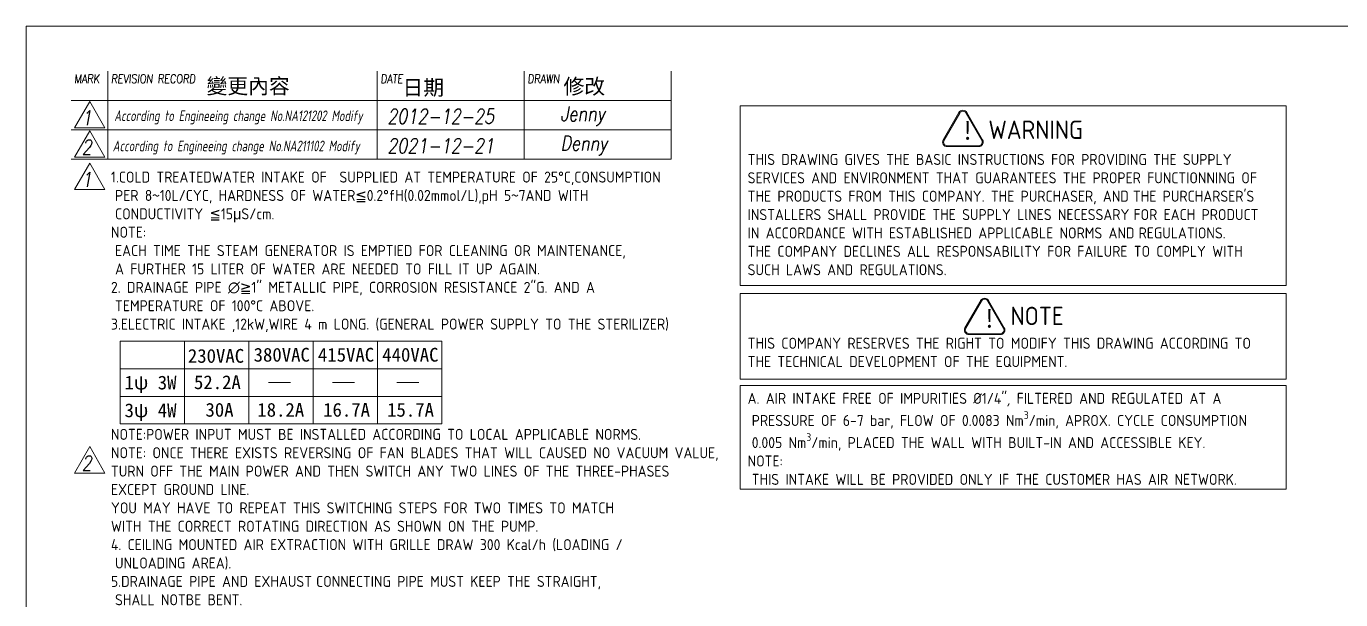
# Model space of a CAD drawing. Header units: millimetres. Extents: x -414479 to -402759, y -47546 to -39306.
# Drawn here: x -414479 to -407325, y -42427 to -39306 of the extents above; entities that cross this region are included whole.
import ezdxf

# ---------------------------------------------------------------- set-up
doc = ezdxf.new("R2010")
doc.units = ezdxf.units.MM
doc.layers.get('0').update_dxf_attribs({"lineweight": 25})
for name, color, linetype, lineweight in [('D', 3, 'Continuous', 13), ('F', 7, 'Continuous', 15), ('T', 4, 'Continuous', 15)]:
    doc.layers.add(name, color=color, linetype=linetype, lineweight=lineweight)
doc.styles.get("Standard").update_dxf_attribs({"font": 'KAIU.TTF'})
doc.styles.add('STU25', font='isocp2.shx')
doc.styles.add('Text', font='romans.shx', dxfattribs={"width": 0.8, "oblique": 10})

# ---------------------------------------------------------------- blocks, each defined once
blk = doc.blocks.new('521245')
at = {"layer": 'D'}
h = blk.add_hatch(color=11, dxfattribs=at)
edge = h.paths.add_edge_path()
edge.add_line((-242346.7, -14322.6), (-242432.1, -14470.5))
edge.add_arc((-242410.4, -14483), 25, 150, 270)
edge.add_line((-242410.4, -14508), (-242239.7, -14508))
edge.add_arc((-242239.7, -14483), 25, 270, 390)
edge.add_line((-242218.1, -14470.5), (-242303.4, -14322.6))
edge.add_arc((-242325.1, -14335.1), 25, 30, 150)
edge = h.paths.add_edge_path(flags=16)
edge.add_arc((-242325.1, -14335.1), 20, 30, 150)
edge.add_line((-242342.4, -14325.1), (-242427.7, -14473))
edge.add_arc((-242410.4, -14483), 20, 150, 270)
edge.add_line((-242410.4, -14503), (-242239.7, -14503))
edge.add_arc((-242239.7, -14483), 20, 270, 390)
edge.add_line((-242222.4, -14473), (-242307.7, -14325.1))
at = {"layer": 'D', "color": 11}
for p, q in [((-242346.7, -14322.6), (-242432.1, -14470.5)), ((-242342.4, -14325.1), (-242427.7, -14473)), ((-242307.7, -14325.1), (-242222.4, -14473)), ((-242303.4, -14322.6), (-242218.1, -14470.5)), ((-242410.4, -14503), (-242239.7, -14503)), ((-242410.4, -14508), (-242239.7, -14508))]:
    blk.add_line(p, q, dxfattribs=at)
for centre, radius, start, end in [((-242325.1, -14335.1), 25, 30, 150), ((-242325.1, -14335.1), 20, 30, 150), ((-242410.4, -14483), 25, 150, 270), ((-242410.4, -14483), 20, 150, 270), ((-242239.7, -14483), 25, 270, 30), ((-242239.7, -14483), 20, 270, 30)]:
    blk.add_arc(centre, radius, start, end, dxfattribs=at)
at = {"layer": 'D', "color": 11, "insert": (-242333.4, -14369.8), "char_height": 100, "attachment_point": 1, "style": 'STU25'}
blk.add_mtext('{\\f標楷體|b0|i0|c136|p65;!}', dxfattribs=at)
blk = doc.blocks.new('541')
at = {"layer": 'D'}
h = blk.add_hatch(color=11, dxfattribs=at)
edge = h.paths.add_edge_path()
edge.add_line((-239711.4, -15363.8), (-239796.8, -15511.7))
edge.add_arc((-239775.1, -15524.2), 25, 150, 270)
edge.add_line((-239775.1, -15549.2), (-239604.4, -15549.2))
edge.add_arc((-239604.4, -15524.2), 25, 270, 390)
edge.add_line((-239582.8, -15511.7), (-239668.1, -15363.8))
edge.add_arc((-239689.8, -15376.3), 25, 30, 150)
edge = h.paths.add_edge_path(flags=16)
edge.add_arc((-239689.8, -15376.3), 20, 30, 150)
edge.add_line((-239707.1, -15366.3), (-239792.5, -15514.2))
edge.add_arc((-239775.1, -15524.2), 20, 150, 270)
edge.add_line((-239775.1, -15544.2), (-239604.4, -15544.2))
edge.add_arc((-239604.4, -15524.2), 20, 270, 390)
edge.add_line((-239587.1, -15514.2), (-239672.5, -15366.3))
at = {"layer": 'D', "color": 11}
for p, q in [((-239711.4, -15363.8), (-239796.8, -15511.7)), ((-239707.1, -15366.3), (-239792.5, -15514.2)), ((-239672.5, -15366.3), (-239587.1, -15514.2)), ((-239668.1, -15363.8), (-239582.8, -15511.7)), ((-239775.1, -15544.2), (-239604.4, -15544.2)), ((-239775.1, -15549.2), (-239604.4, -15549.2))]:
    blk.add_line(p, q, dxfattribs=at)
for centre, radius, start, end in [((-239689.8, -15376.3), 25, 30, 150), ((-239689.8, -15376.3), 20, 30, 150), ((-239775.1, -15524.2), 25, 150, 270), ((-239775.1, -15524.2), 20, 150, 270), ((-239604.4, -15524.2), 25, 270, 30), ((-239604.4, -15524.2), 20, 270, 30)]:
    blk.add_arc(centre, radius, start, end, dxfattribs=at)
at = {"layer": 'D', "color": 11, "insert": (-239698.1, -15411.1), "char_height": 100, "attachment_point": 1, "style": 'STU25'}
blk.add_mtext('{\\f標楷體|b0|i0|c136|p65;!}', dxfattribs=at)

msp = doc.modelspace()

# ---------------------------------------------------------------- linework, layer by layer
at = {"layer": 'D'}
for p, q in [((-413967.851, -41020.642), (-412217.851, -41020.642)), ((-413967.851, -41020.642), (-413967.851, -41470.642)), ((-413617.851, -41020.642), (-413617.851, -41470.642)), ((-413267.851, -41020.642), (-413267.851, -41470.642)), ((-412917.851, -41020.642), (-412917.851, -41470.642)), ((-412567.851, -41020.642), (-412567.851, -41470.642)), ((-412217.851, -41020.642), (-412217.851, -41470.642)), ((-413967.851, -41170.642), (-412217.851, -41170.642)), ((-413967.851, -41320.642), (-412217.851, -41320.642)), ((-413967.851, -41470.642), (-412217.851, -41470.642))]:
    msp.add_line(p, q, dxfattribs=at)
at = {"layer": 'D', "color": 11}
for p, q in [((-413161.576, -41245.642), (-413041.895, -41245.642)), ((-412811.576, -41245.642), (-412691.895, -41245.642)), ((-412461.576, -41245.642), (-412341.895, -41245.642))]:
    msp.add_line(p, q, dxfattribs=at)
for points in [[(-410594.268, -39739.534), (-407621.71, -39739.534), (-407621.71, -40717.012), (-410594.268, -40717.012)], [(-410594.268, -40760.09), (-407621.71, -40760.09), (-407621.71, -41226.174), (-410594.268, -41226.174)], [(-410594.268, -41261.343), (-407621.71, -41261.343), (-407621.71, -41825.726), (-410594.268, -41825.726)]]:
    msp.add_lwpolyline(points, close=True, dxfattribs=at)
at = {"layer": 'F', "color": 7}
for p, q in [((-414035.411, -39549.875), (-414035.411, -40029.875)), ((-412568.611, -40029.875), (-412568.611, -39549.875)), ((-411768.611, -40029.875), (-411768.611, -39549.875)), ((-410968.611, -40029.875), (-410968.611, -39549.875)), ((-410968.611, -39709.875), (-414235.411, -39709.875)), ((-414235.411, -39869.875), (-410968.611, -39869.875)), ((-414235.411, -40029.875), (-410968.611, -40029.875))]:
    msp.add_line(p, q, dxfattribs=at)
at = {"layer": 'F'}
msp.add_line((-410968.611, -39549.875), (-410968.611, -40029.875), dxfattribs=at)
at = {"layer": 'F', "color": 6}
msp.add_lwpolyline([(-414478.985, -39306.301), (-414478.985, -47546.301), (-402758.985, -47546.301), (-402758.985, -39306.301)], close=True, dxfattribs=at)
msp.add_lwpolyline([(-414478.985, -39306.301), (-414478.985, -47546.301), (-402758.985, -47546.301), (-402758.985, -39306.301)], close=True, dxfattribs=at)
at = {"layer": 'F', "color": 7}
for points in [[(-414133.885, -39714.915), (-414216.988, -39858.853), (-414050.783, -39858.853)], [(-414133.885, -39874.915), (-414216.988, -40018.853), (-414050.783, -40018.853)], [(-414133.885, -40050.757), (-414216.988, -40194.696), (-414050.783, -40194.696)], [(-414133.885, -41594.134), (-414216.988, -41738.072), (-414050.783, -41738.072)]]:
    msp.add_lwpolyline(points, close=True, dxfattribs=at)

# ---------------------------------------------------------------- block references
at = {"layer": 'D'}
for name, p in [('521245', (-167056.448, -25453.429)), ('541', (-169573.459, -25435.134))]:
    msp.add_blockref(name, p, dxfattribs=at)

# ---------------------------------------------------------------- texts
at = {"lineweight": -3}
for s, p in [('變更內容', (-413498.225, -39673.24)), ('日期', (-412431.415, -39681.151)), ('修改', (-411555.434, -39674.822))]:
    msp.add_text(s, height=83.0297, dxfattribs=at).set_placement(p)
at = {"layer": 'D', "color": 11, "attachment_point": 1, "style": 'STU25'}
for s, insert, char_height in [('WARNING', (-409242.795, -39819.366), 100), ('\\A1;\\P\\f標楷體|b0|i0|c136|p65; \\P\\Fisocp2.shx|c136;THIS DRAWING GIVES THE BASIC INSTRUCTIONS FOR PROVIDING THE SUPPLY \\PSERVICES AND ENVIRONMENT THAT GUARANTEES THE PROPER FUNCTIONNING OF \\PTHE PRODUCTS FROM THIS COMPANY. THE PURCHASER, AND\\f???|b0|i0|c0|p65; \\Fisocp2.shx|c136;THE PURCHARSER\'S \\PINSTALLERS SHALL PROVIDE THE SUPPLY LlNES NECESSARY\\f???|b0|i0|c0|p65; \\Fisocp2.shx|c136;FOR EACH PRODUCT \\PIN ACCORDANCE WITH ESTABLlSHED APPLlCABLE NORMS AND\\f???|b0|i0|c0|p65; \\Fisocp2.shx|c136;REGULATIONS. \\PTHE COMPANY DECLlNES ALL RESPONSABILlTY FOR FAILURE TO COMPLY WITH \\PSUCH LAWS AND REGULATIONS.\\P\\P\\P\\PTHIS COMPANY RESERVES THE RIGHT TO MODIFY THIS DRAWING ACCORDING TO \\PTHE TECHNICAL DEVELOPMENT OF THE EQUIPMENT.\\P\\PA. AIR INTAKE FREE OF IMPURITIES %%C1/4"\\fISOCP2|b0|i1|c0|p2;, \\Fisocp2.shx|c136;FILTERED AND REGULATED AT A \\P\\f???|b0|i0|c0|p65; \\Fisocp2.shx|c136;PRESSURE OF 6-7 bar, FLOW OF 0.0083 Nm{\\H0.7x;\\S3^ ;}/min, APROX. CYCLE CONSUMPTION \\P\\f???|b0|i0|c0|p65; \\Fisocp2.shx|c136;0.005 Nm{\\H0.7x;\\S3^ ;}/min, PLACED THE WALL WITH BUILT-IN AND ACCESSIBLE KEY.\\PNOTE:\\P\\f???|b0|i0|c0|p65; \\Fisocp2.shx|c136;THIS INTAKE WILL BE PROVIDED ONLY IF THE CUSTOMER HAS AIR NETWORK.', (-410553.065, -39800.979), 59.999996), ('{\\A1;}\\P{\\A1;1.COLD TREATEDWATER INTAKE OF  SUPPLIED AT TEMPERATURE OF 25°C,CONSUMPTION}\\P{\\A1;\\F???; }{\\A1;\\Fisocp2.shx;PER 8}{\\A1;\\f標楷體|b0|i0|c136|p65;~}{\\A1;\\Fisocp2.shx;10L/CYC, HARDNESS OF WATER}{\\A1;\\f新細明體|b0|i0|c136|p16;≦}{\\A1;\\Fisocp2.shx;0.2°fH(0.02mmol/L),pH 5}{\\A1;\\f標楷體|b0|i0|c136|p65;~}{\\A1;\\Fisocp2.shx;7AND WITH }\\P{\\A1;\\F???; }{\\A1;\\Fisocp2.shx;CONDUCTIVITY }{\\A1;\\f新細明體|b0|i0|c136|p16;≦}{\\A1;\\Fisocp2.shx;15}{\\A1;\\f新細明體|b0|i0|c136|p16;μ}{\\A1;\\Fisocp2.shx;S/cm.}\\P{\\A1;\\Fisocp2.shx;NOTE:}\\P{\\A1;\\F????; }{\\A1;\\Fisocp2.shx;EACH TIME THE STEAM GENERATOR IS EMPTIED FOR CLEANING OR MAINTENANCE, }\\P{\\A1;\\F????; }{\\A1;\\Fisocp2.shx;A FURTHER 15 LITER OF WATER ARE NEEDED TO FILL IT UP AGAIN.}\\P{\\A1;\\Fisocp2.shx;2. DRAINAGE PIPE ∅}{\\A1;\\f新細明體|b0|i0|c136|p16;≧}{\\A1;\\Fisocp2.shx;1" METALLIC PIPE, CORROSION RESISTANCE 2"G. AND A }\\P{\\A1;\\F???; }{\\A1;\\Fisocp2.shx;TEMPERATURE OF 100°C ABOVE.}\\P{\\A1;\\Fisocp2.shx;3.ELECTRIC INTAKE ,12kW,WIRE 4 m LONG. (GENERAL POWER SUPPLY TO THE STERILIZER)}\\P{\\A1;\\Fisocp2.shx;}\\P{\\A1;\\Fisocp2.shx;}\\P{\\A1;\\Fisocp2.shx;}\\P{\\A1;\\Fisocp2.shx;}\\P{\\A1;\\Fisocp2.shx;}\\P{\\A1;\\Fisocp2.shx;NOTE:POWER INPUT MUST BE INSTALLED ACCORDING TO LOCAL APPLICABLE NORMS.}\\P{\\A1;NOTE: ONCE THERE EXISTS REVERSING OF FAN BLADES THAT WILL CAUSED NO VACUUM VALUE, }\\P{\\A1;TURN OFF THE MAIN POWER AND THEN SWITCH ANY TWO LINES OF THE THREE-PHASES }\\P{\\A1;EXCEPT GROUND LINE. }\\P{\\A1;YOU MAY HAVE TO REPEAT THIS SWITCHING STEPS FOR TWO TIMES TO MATCH }\\P{\\A1;WITH THE CORRECT ROTATING DIRECTION AS SHOWN ON THE PUMP. }\\P{\\A1;\\Fisocp2.shx;4. CEILING MOUNTED AIR EXTRACTION WITH GRILLE DRAW 300 Kcal/h (LOADING / }\\P{\\A1;\\F???; }{\\A1;\\Fisocp2.shx;UNLOADING AREA).}\\P{\\A1;\\Fisocp2.shx;5.DRAINAGE PIPE AND EXHAUST}{\\A1;\\F????; }{\\A1;\\Fisocp2.shx;CONNECTING PIPE MUST KEEP THE STRAIGHT,}\\P{\\A1;\\F????; }{\\A1;\\Fisocp2.shx;SHALL NOTBE BENT.}\\P{\\A1;\\Fisocp2.shx;}\\P{\\A1;\\Fisocp2.shx;B. THE EQUIPMENT SHALL BE ADJUST TO A ANGLE OF 1°-2° WITH REAR SITE }\\P{\\A1;\\F???; }{\\A1;\\Fisocp2.shx;HIGHER THAN FRONT SITE FOR THE PROPER OPERATION OF DRY AND DRAINAGE.}\\P{\\A1;\\Fisocp2.shx;}\\P{\\A1;\\Fisocp2.shx;IMPORTANT}{\\A1;\\f標楷體|b0|i0|c136|p65;：}{\\A1;\\Fisocp2.shx;ENVIRONMENT CONDITIONS IN THE STERILE AREA:}\\P{\\A1;\\Fisocp2.shx;-THE STERILE AREA TEMPERATURE MUST BE }{\\A1;\\f標楷體|b0|i0|c136|p65;≦}{\\A1;\\Fisocp2.shx; 40°C ;HUMIDITY }{\\A1;\\f標楷體|b0|i0|c136|p65;≦}{\\A1;\\Fisocp2.shx; 85%RH}\\P{\\A1;\\Fisocp2.shx;-TO KEEP THESE CONDITIONS IN THE STERILE AREA AND DEPENDING ON THE Kcal. }\\P{\\A1;\\F???; }{\\A1;\\Fisocp2.shx;LOST BY THE EQUIPMENT INDICATED IN THE ITEMS 4 , WE SUGGEST THAT THE }\\P{\\A1;\\F???; }{\\A1;\\Fisocp2.shx;EXTRACTOR AND THE DIAMETER OF THE EXTRACTION TUBE ARE CALCULATED }\\P{\\A1;\\F???; }{\\A1;\\Fisocp2.shx;AND MADE BY A SPECIALIZED COMPANY.}\\P{\\A1;\\Fisocp2.shx;}\\P{\\A1;\\Fisocp2.shx;ATTENTION}{\\A1;\\fArial|b0|i0|c0|p34;:}\\P{\\A1;\\Fisocp2.shx;- THE ELECTRIC WIRES TO THE STERILIZER SHOULD BE DRIVEN BY AN HERMETIC }\\P{\\A1;\\F???; }{\\A1;\\Fisocp2.shx;CONDUIT.  }\\P{\\A1;\\Fisocp2.shx;- THE INDICATED AIR EXTRACTION IS ONLY TO DISSIPATE THE HEAT OF THE }\\P{\\A1;\\F???; }{\\A1;\\Fisocp2.shx;MACHINE AND MUST BE INDEPENDENT OF THE CLIMATE CONTROL SYSTEM OF THE }\\P{\\A1;\\F???; }{\\A1;\\Fisocp2.shx;ZONE.}\\P{\\A1;\\Fisocp2.shx;- CHAMBER DIMENSIONS: ∅610x1200 mm}\\P{\\A1;\\Fisocp2.shx;- DEVICE OUTSIDE DIMENSIONS: W800mmxH1720mmxD1500mm}\\P{\\A1;\\Fisocp2.shx;- ALL THE OUTLETS MUST BE INSTALLED ACCORDING TO LOCAL APPLICABLE NORMS}\\P{\\A1;\\Fisocp2.shx;- IF THERE IS NO FALSE CEILING, THE AIR EXTRACTION, MUST BE INSTALLED IN THE }\\P{\\A1;\\F???; }{\\A1;\\Fisocp2.shx;WALL, AND HAVE THE SAME CAPACITY AS THOSE OF THE FALSE CEILING, SO THE }\\P{\\A1;\\F???; }{\\A1;\\Fisocp2.shx;AIR CAN BE CARRIED OUTSIDE OF THE BUILDING.  IT ALSO NEEDS TO BE EQUIPPED }\\P{\\A1;\\F???; }{\\A1;\\Fisocp2.shx;WITH A GRILLE.}\\P{\\A1;\\Fisocp2.shx;- THE INSTALLATION UP TO THE MACHINE AS WELL AS THE SUPPLY OF ACCESSIBLE }\\P{\\A1;\\F???; }{\\A1;\\Fisocp2.shx;KEY ACCORDING TO THE SPECIFICATIONS INDICATED IN THE DRAWING, ARE }\\P{\\A1;\\F???; }{\\A1;\\Fisocp2.shx;CHARGEABLE TO THE PURCHASERS. }\\P{\\A1;\\Fisocp2.shx;- IF THERE IS ANY KIND OF PROBLEM DURING INSTALLATION FOR THE VARIOUS }\\P{\\A1;\\F???; }{\\A1;\\Fisocp2.shx;INTAKES NOT INDICATED IN THE DRAWING, PLEASE CONTACT OUR TECHNICAL }\\P{\\A1;\\F???; }{\\A1;\\Fisocp2.shx;SERVICE DEPT. FOR FURTHER ASSISTANCE.}\\P{\\A1;\\Fisocp2.shx;- THE MEASUREMENTS OF THIS DRAWING ARE CONSIDERING FINISHED WALLS.}\\P{\\A1;\\Fisocp2.shx;- THE SPACES OF MAINTENANCE MUST BE SUFFICIENTLY ILLUMINATED.}', (-414018.211, -39996.928), 59.999996), ('NOTE', (-409122.696, -40832.773), 100), ('{\\f標楷體|b0|i0|c136|p65;230VAC}', (-413599.608, -41062.592), 75), ('{\\f標楷體|b0|i0|c136|p65;380VAC}', (-413241.724, -41056.407), 75), ('{\\f標楷體|b0|i0|c136|p65;415VAC}', (-412891.724, -41056.407), 75), ('{\\f標楷體|b0|i0|c136|p65;440VAC}', (-412541.724, -41056.407), 75), ('{\\f標楷體|b0|i0|c136|p65;1ψ 3W}', (-413944.043, -41207.559), 75), ('{\\f標楷體|b0|i0|c136|p65;52.2A}', (-413566.343, -41205.961), 75), ('{\\f標楷體|b0|i0|c136|p65;3ψ 4W}', (-413944.043, -41358.631), 75), ('{\\f標楷體|b0|i0|c136|p65;30A}', (-413503.923, -41355.961), 75), ('{\\f標楷體|b0|i0|c136|p65;18.2A}', (-413221.556, -41355.961), 75), ('{\\f標楷體|b0|i0|c136|p65;16.7A}', (-412863.393, -41355.961), 75), ('{\\f標楷體|b0|i0|c136|p65;15.7A}', (-412515.291, -41355.961), 75)]:
    msp.add_mtext(s, dxfattribs=dict(at, insert=insert, char_height=char_height))
at = {"layer": 'F', "color": 1, "lineweight": 15, "style": 'Text', "oblique": 5, "width": 0.8}
for s, p in [('MARK', (-414217.72, -39615.92)), ('REVISION RECORD', (-414017.72, -39615.92)), ('DATE', (-412550.92, -39615.92)), ('DRAWN', (-411750.92, -39615.92))]:
    msp.add_text(s, height=48, dxfattribs=at).set_placement(p)
at = {"layer": 'T', "lineweight": 20, "style": 'Text', "oblique": 10, "width": 0.8}
for s, p in [('1', (-414177.385, -39844.211)), ('2012-12-25', (-412514.639, -39836.27)), ('Jenny', (-411572.152, -39822.226)), ('2021-12-21', (-412514.639, -39996.27)), ('Denny', (-411572.152, -39982.226)), ('2', (-414177.385, -40004.211)), ('1', (-414177.385, -40180.053)), ('2', (-414177.385, -41723.429))]:
    msp.add_text(s, height=80, dxfattribs=at).set_placement(p)
at = {"layer": 'T', "linetype": 'Continuous', "lineweight": 20, "char_height": 58, "attachment_point": 1, "style": 'Text'}
for s, insert in [('{\\Fisocp2.shx|c136;According to Engineeing change No.NA121202 Modify}', (-414000.494, -39764.394)), ('{\\Fisocp2.shx|c136;According to Engineeing change No.NA211102 Modify}', (-414008.536, -39928.434))]:
    msp.add_mtext(s, dxfattribs=dict(at, insert=insert))

doc.saveas('drawing.dxf')
